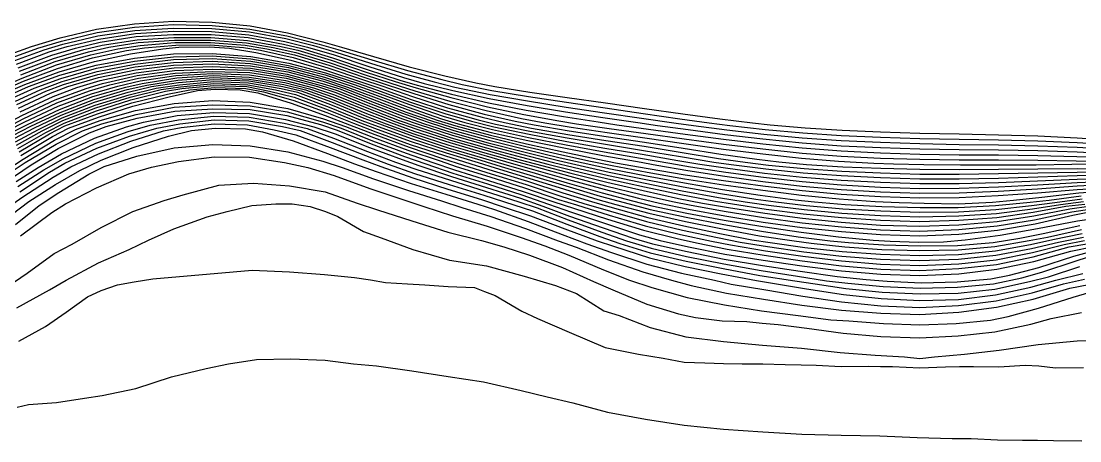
# Model space of a CAD drawing. Header units: feet. Extents: x 333642 to 335017, y 470420 to 471851.
# Drawn here: x 334328.2 to 334462.9, y 471797.2 to 471850.6 of the extents above; entities that cross this region are included whole.
import ezdxf

# ---------------------------------------------------------------- set-up
doc = ezdxf.new("R2010")
doc.units = ezdxf.units.FT
doc.header["$MEASUREMENT"] = 0
doc.layers.add('Contour', color=7, linetype='CONTINUOUS', true_color=0xffffff)

msp = doc.modelspace()

# ---------------------------------------------------------------- linework, layer by layer
at = {"layer": 'Contour', "color": 18, "linetype": 'Continuous', "true_color": 0x000000}
for points, elevation in [([(334326.904634, 471846.479996), (334329.470545, 471847.384639), (334333.14614, 471848.516888), (334337.767794, 471849.58521), (334342.575808, 471850.272213), (334347.511956, 471850.620599), (334352.460635, 471850.506187), (334357.310543, 471850.012962), (334362.044143, 471849.140081), (334366.541665, 471847.977703), (334368.917274, 471847.328467), (334372.984836, 471846.128043), (334377.534074, 471844.8085), (334382.061358, 471843.673474), (334386.029202, 471842.793584), (334388.429781, 471842.324005), (334392.868613, 471841.600984), (334397.617507, 471840.904293), (334402.49776, 471840.211175), (334407.483066, 471839.520143), (334412.339504, 471838.842743), (334417.054087, 471838.192466), (334421.198052, 471837.694629), (334423.474226, 471837.439806), (334427.891122, 471837.032295), (334432.621489, 471836.737031), (334437.505763, 471836.539545), (334442.501769, 471836.374073), (334447.498876, 471836.266261), (334452.494797, 471836.175775), (334457.499123, 471836.018982), (334462.501088, 471835.7799), (334467.489903, 471835.446733)], -21.5), ([(334327.141954, 471846.043922), (334330.279414, 471847.181666), (334333.294836, 471848.096889), (334337.833241, 471849.162034), (334342.608448, 471849.8587), (334347.513568, 471850.184823), (334352.448308, 471850.09058), (334357.26299, 471849.622836), (334361.947591, 471848.75652), (334366.063829, 471847.692376), (334368.436491, 471847.033825), (334372.784712, 471845.689639), (334377.329316, 471844.323553), (334381.689566, 471843.184503), (334384.267701, 471842.575157), (334388.041807, 471841.817608), (334392.695694, 471841.033813), (334397.537396, 471840.301206), (334402.47205, 471839.574387), (334407.296352, 471838.871459), (334411.948344, 471838.207843), (334415.683297, 471837.681704), (334418.342242, 471837.35761), (334422.829623, 471836.85678), (334427.598885, 471836.411189), (334432.503117, 471836.092371), (334437.504896, 471835.873615), (334442.5019, 471835.708806), (334447.499452, 471835.60792), (334452.496754, 471835.531912), (334457.499247, 471835.398863), (334462.499577, 471835.183141), (334467.486914, 471834.869904)], -21), ([(334327.352735, 471845.599262), (334331.098264, 471846.983532), (334333.482525, 471847.692414), (334337.914884, 471848.745759), (334342.64839, 471849.449235), (334347.515258, 471849.749067), (334352.424191, 471849.696428), (334357.210609, 471849.250531), (334361.835986, 471848.398687), (334365.343496, 471847.507333), (334368.204977, 471846.681651), (334372.595333, 471845.275951), (334377.088279, 471843.874934), (334380.727237, 471842.885069), (334383.360339, 471842.23147), (334387.835501, 471841.296563), (334392.603037, 471840.465711), (334397.516366, 471839.685727), (334402.378138, 471838.961864), (334407.094821, 471838.276428), (334411.498118, 471837.651995), (334413.711139, 471837.355938), (334417.960442, 471836.798332), (334422.659358, 471836.257167), (334427.52003, 471835.793508), (334432.503688, 471835.433565), (334437.504009, 471835.207687), (334442.502001, 471835.043533), (334447.499955, 471834.949574), (334452.498282, 471834.888062), (334457.499379, 471834.778716), (334462.498303, 471834.58634), (334467.484216, 471834.293028)], -20.5), ([(334327.561085, 471845.149057), (334331.742664, 471846.71081), (334334.014607, 471847.376882), (334338.033018, 471848.34046), (334342.704765, 471849.045991), (334347.52919, 471849.327721), (334352.39501, 471849.305986), (334357.14696, 471848.883308), (334361.697286, 471848.050582), (334364.617935, 471847.321479), (334367.972343, 471846.32041), (334372.398555, 471844.869077), (334376.791807, 471843.450401), (334379.446076, 471842.708588), (334383.082079, 471841.781257), (334387.711877, 471840.769522), (334392.548142, 471839.897978), (334397.41945, 471839.08152), (334402.162196, 471838.362813), (334406.618676, 471837.718574), (334409.124829, 471837.361252), (334413.006459, 471836.823691), (334417.69215, 471836.204718), (334422.535674, 471835.639475), (334427.51747, 471835.142456), (334432.50426, 471834.77476), (334437.503103, 471834.541759), (334442.50207, 471834.378254), (334447.500385, 471834.291224), (334452.499378, 471834.244221), (334457.499518, 471834.158547), (334462.497268, 471833.989501), (334467.406682, 471833.750915)], -20), ([(334327.774856, 471844.697143), (334332.051588, 471846.305206), (334335.068268, 471847.189406), (334338.21978, 471847.951649), (334342.79148, 471848.651463), (334347.569995, 471848.933352), (334352.359628, 471848.919874), (334357.069392, 471848.522241), (334361.524457, 471847.714652), (334363.895263, 471847.138494), (334367.768272, 471845.963403), (334372.204002, 471844.4818), (334376.333545, 471843.114731), (334378.563241, 471842.475733), (334382.919762, 471841.325307), (334387.640551, 471840.245339), (334392.40861, 471839.317943), (334397.155288, 471838.486747), (334401.583706, 471837.799092), (334403.958804, 471837.434023), (334407.972561, 471836.880041), (334412.656477, 471836.232718), (334417.525194, 471835.590592), (334422.518023, 471835.00409), (334427.520244, 471834.488897), (334432.504832, 471834.115955), (334437.502177, 471833.875833), (334442.502108, 471833.712971), (334447.500742, 471833.632869), (334452.50004, 471833.600384), (334457.499666, 471833.538362), (334462.470659, 471833.413868), (334467.295566, 471833.242046)], -19.5), ([(334327.952864, 471844.251759), (334332.285319, 471845.890876), (334336.131442, 471847.027856), (334338.472984, 471847.580927), (334342.906114, 471848.265688), (334347.611947, 471848.561319), (334352.314444, 471848.547416), (334356.968942, 471848.179925), (334361.053581, 471847.460107), (334363.369909, 471846.914672), (334367.612951, 471845.638051), (334372.068222, 471844.140971), (334375.752226, 471842.923281), (334378.403589, 471842.127843), (334382.852229, 471840.889285), (334387.490532, 471839.730883), (334392.133446, 471838.749728), (334396.553914, 471837.934962), (334398.824203, 471837.555409), (334402.959512, 471836.958112), (334407.639301, 471836.314892), (334412.496754, 471835.636557), (334417.509878, 471834.97023), (334422.520943, 471834.365489), (334427.523073, 471833.835326), (334432.505406, 471833.457151), (334437.501231, 471833.209908), (334442.502115, 471833.047684), (334447.501025, 471832.974511), (334452.500266, 471832.956549), (334457.499822, 471832.918168), (334462.397603, 471832.870631), (334467.144844, 471832.769841)], -19), ([(334325.348372, 471842.090442), (334328.308007, 471843.379225), (334332.648137, 471845.045178), (334337.029628, 471846.347199), (334340.482687, 471847.118985), (334343.304755, 471847.537784), (334347.72346, 471847.887775), (334352.258472, 471847.908301), (334356.664795, 471847.553783), (334359.412204, 471847.11738), (334362.924618, 471846.318365), (334367.331998, 471845.006072), (334371.76404, 471843.491362), (334374.603802, 471842.556614), (334378.130353, 471841.40029), (334382.569904, 471840.0198), (334387.086064, 471838.807544), (334391.035433, 471837.88543), (334393.439821, 471837.416411), (334397.869556, 471836.667956), (334402.611449, 471835.942823), (334407.483795, 471835.228683), (334412.407549, 471834.467836), (334417.200752, 471833.704675), (334421.741326, 471833.054478), (334424.553469, 471832.721505), (334428.096497, 471832.376488), (334432.711495, 471832.09149), (334437.535582, 471831.91242), (334442.501923, 471831.780761), (334447.500625, 471831.743497), (334452.499312, 471831.777452), (334457.499409, 471831.826005), (334462.499938, 471831.860784), (334467.495356, 471831.829511)], -18), ([(334325.945325, 471841.879159), (334328.48695, 471842.96659), (334332.80283, 471844.616937), (334337.258404, 471845.944681), (334341.583361, 471846.89353), (334343.874154, 471847.223264), (334347.842146, 471847.571137), (334352.243282, 471847.612615), (334356.458593, 471847.266875), (334358.603114, 471846.933037), (334362.753457, 471846.009328), (334367.201627, 471844.69086), (334371.589521, 471843.177895), (334374.035324, 471842.377861), (334377.961621, 471841.028636), (334382.408409, 471839.610699), (334386.803981, 471838.401442), (334389.645808, 471837.711753), (334393.111603, 471837.022902), (334397.722836, 471836.214847), (334402.547548, 471835.449514), (334407.440895, 471834.69691), (334412.260537, 471833.918083), (334416.883947, 471833.164035), (334420.289949, 471832.685294), (334423.251331, 471832.318763), (334427.796091, 471831.85979), (334432.572194, 471831.54184), (334437.500098, 471831.323129), (334442.502073, 471831.171785), (334447.499936, 471831.150654), (334452.49767, 471831.220519), (334457.497513, 471831.319885), (334462.501838, 471831.419065), (334467.497859, 471831.444378)], -17.5), ([(334326.536818, 471841.676504), (334328.640807, 471842.580148), (334332.993509, 471844.159994), (334337.516785, 471845.500215), (334342.091805, 471846.462456), (334346.198398, 471847.107082), (334348.210556, 471847.302763), (334352.124313, 471847.363005), (334354.691389, 471847.166151), (334358.039559, 471846.61794), (334362.492001, 471845.673806), (334367.013028, 471844.356961), (334371.379739, 471842.895703), (334373.547127, 471842.180645), (334377.799307, 471840.66064), (334382.219551, 471839.215907), (334386.307634, 471838.063758), (334388.531324, 471837.497479), (334392.903124, 471836.61578), (334397.62809, 471835.758398), (334402.508331, 471834.950985), (334407.340143, 471834.179525), (334412.046889, 471833.393926), (334416.298354, 471832.690016), (334418.512063, 471832.40039), (334422.920891, 471831.817237), (334427.645734, 471831.325243), (334432.5056, 471830.981021), (334437.500268, 471830.719164), (334442.502226, 471830.562809), (334447.498919, 471830.557791), (334452.49523, 471830.663514), (334457.494432, 471830.813635), (334462.504666, 471830.977438), (334467.501302, 471831.059317)], -17), ([(334328.129346, 471843.811368), (334332.48189, 471845.469254), (334336.750886, 471846.733359), (334339.308824, 471847.317929), (334343.070376, 471847.892893), (334347.656709, 471848.218868), (334352.280945, 471848.216046), (334356.834958, 471847.860978), (334360.235427, 471847.291595), (334363.127062, 471846.620928), (334367.467178, 471845.32231), (334371.92219, 471843.812817), (334375.178336, 471842.737557), (334378.266685, 471841.767872), (334382.722042, 471840.451771), (334387.317522, 471839.257238), (334391.805977, 471838.255934), (334394.80384, 471837.690891), (334398.140093, 471837.13185), (334402.732424, 471836.45126), (334407.530594, 471835.774306), (334412.487213, 471835.046026), (334417.508866, 471834.34984), (334422.523996, 471833.726861), (334427.425998, 471833.186134), (334432.16402, 471832.80509), (334436.630417, 471832.55617), (334439.159936, 471832.462837), (334443.018239, 471832.383622), (334447.68136, 471832.322623), (334452.487199, 471832.323781), (334457.292918, 471832.360724), (334461.824291, 471832.417122), (334465.199544, 471832.447904)], -18.5), ([(334326.958133, 471841.352291), (334329.096598, 471842.290397), (334333.094615, 471843.740671), (334337.716719, 471845.034187), (334342.576823, 471845.91718), (334347.532676, 471846.454106), (334352.483483, 471846.526299), (334357.405632, 471846.114178), (334362.226491, 471845.283292), (334366.904308, 471844.057082), (334370.967217, 471842.722489), (334373.393613, 471841.890352), (334377.683368, 471840.331135), (334382.06572, 471838.874269), (334385.460123, 471837.903895), (334388.297367, 471837.171682), (334392.796882, 471836.22968), (334397.581652, 471835.323594), (334402.440649, 471834.46612), (334407.188548, 471833.678881), (334411.713323, 471832.903103), (334414.506695, 471832.442028), (334418.088098, 471831.92406), (334422.731778, 471831.296689), (334427.557386, 471830.782447), (334432.505944, 471830.388722), (334437.50046, 471830.115197), (334442.502382, 471829.953832), (334447.497575, 471829.964897), (334452.491997, 471830.106409), (334457.490182, 471830.307201), (334462.508411, 471830.535951), (334467.505675, 471830.674363)], -16.5), ([(334327.208466, 471840.908729), (334329.823001, 471842.089884), (334333.219484, 471843.327467), (334337.766834, 471844.62841), (334342.598015, 471845.543067), (334347.537227, 471846.090662), (334352.485988, 471846.190238), (334357.392595, 471845.818521), (334362.194954, 471845.000523), (334366.837634, 471843.777313), (334370.549706, 471842.554729), (334373.245773, 471841.593021), (334377.556585, 471839.999645), (334381.872971, 471838.538682), (334384.602177, 471837.743148), (334388.112008, 471836.830063), (334392.710629, 471835.835084), (334397.51723, 471834.892077), (334402.336351, 471833.98993), (334406.95443, 471833.197775), (334410.695659, 471832.538328), (334413.330156, 471832.094029), (334417.837189, 471831.419264), (334422.616432, 471830.763066), (334427.523614, 471830.219527), (334432.506303, 471829.79642), (334437.500676, 471829.51123), (334442.502542, 471829.344856), (334447.495906, 471829.371964), (334452.48798, 471829.549174), (334457.48478, 471829.80053), (334462.513058, 471830.094651), (334467.510966, 471830.289552)], -16), ([(334327.433565, 471840.457042), (334330.565973, 471841.903453), (334333.370777, 471842.926436), (334337.828154, 471844.227458), (334342.623695, 471845.170904), (334347.542014, 471845.727298), (334352.488828, 471845.85421), (334357.378194, 471845.524422), (334362.159924, 471844.719972), (334366.762643, 471843.501821), (334370.129847, 471842.391289), (334373.100589, 471841.289255), (334377.412961, 471839.66758), (334381.629156, 471838.212267), (334383.755167, 471837.575762), (334387.963977, 471836.47602), (334392.639834, 471835.433639), (334397.407309, 471834.468191), (334402.178056, 471833.526847), (334406.595131, 471832.746447), (334409.030696, 471832.294939), (334412.99309, 471831.607993), (334417.684248, 471830.900729), (334422.544462, 471830.223345), (334427.523875, 471829.64226), (334432.506677, 471829.204115), (334437.500914, 471828.90726), (334442.502704, 471828.73588), (334447.493916, 471828.778981), (334452.483189, 471828.991783), (334457.47825, 471829.293571), (334462.518589, 471829.653583), (334467.51716, 471829.90492)], -15.5), ([(334325.512667, 471837.120946), (334328.260704, 471838.63215), (334332.512597, 471840.625327), (334336.422782, 471842.058873), (334338.536849, 471842.700549), (334342.929553, 471843.698624), (334347.688055, 471844.338257), (334352.503478, 471844.510563), (334357.302686, 471844.366652), (334361.975127, 471843.625261), (334366.354603, 471842.454935), (334368.388881, 471841.81915), (334372.635838, 471840.119689), (334376.864308, 471838.47868), (334379.360126, 471837.615622), (334383.095986, 471836.405726), (334387.575733, 471835.160538), (334392.110803, 471833.978951), (334396.514997, 471832.876809), (334398.752683, 471832.376585), (334402.990615, 471831.427209), (334407.65323, 471830.466157), (334412.408343, 471829.553771), (334417.158625, 471828.683493), (334421.647612, 471827.960797), (334424.176632, 471827.61411), (334428.029993, 471827.162577), (334432.684335, 471826.761656), (334437.524924, 471826.490402), (334442.503924, 471826.323692), (334447.420395, 471826.374702), (334452.181337, 471826.661815), (334456.685839, 471827.167243), (334459.659898, 471827.564077), (334463.161375, 471828.023545)], -13.5), ([(334327.63289, 471840.00227), (334331.307812, 471841.726982), (334333.551577, 471842.552009), (334337.903353, 471843.83244), (334342.654991, 471844.801147), (334347.547033, 471845.364021), (334352.492001, 471845.518222), (334357.362235, 471845.232022), (334362.120961, 471844.44188), (334366.678218, 471843.231161), (334369.700896, 471842.241437), (334372.978029, 471840.998395), (334377.290437, 471839.361629), (334381.101213, 471838.040715), (334383.472363, 471837.311159), (334387.876711, 471836.13481), (334392.463192, 471835.014197), (334397.102683, 471833.995301), (334401.54489, 471833.043096), (334403.775042, 471832.609681), (334407.938909, 471831.871239), (334412.641788, 471831.062904), (334417.514613, 471830.339932), (334422.528038, 471829.663844), (334427.524108, 471829.064995), (334432.507065, 471828.611808), (334437.501175, 471828.303289), (334442.50287, 471828.126904), (334447.491607, 471828.185939), (334452.477636, 471828.434208), (334457.470619, 471828.786275), (334462.524983, 471829.212791), (334467.524241, 471829.5205)], -15), ([(334327.837727, 471839.540054), (334331.911902, 471841.463269), (334334.113601, 471842.288376), (334338.024173, 471843.443022), (334342.706855, 471844.431813), (334347.567189, 471845.010126), (334352.495503, 471845.18228), (334357.344501, 471844.941476), (334362.077567, 471844.16652), (334366.583078, 471842.965964), (334369.265351, 471842.097841), (334372.863422, 471840.707773), (334377.164407, 471839.063223), (334380.517272, 471837.900911), (334383.326588, 471837.017966), (334387.776206, 471835.812437), (334392.356098, 471834.663775), (334396.939796, 471833.6066), (334400.612414, 471832.801107), (334403.341235, 471832.246831), (334407.804469, 471831.411057), (334412.580023, 471830.563493), (334417.508035, 471829.791974), (334422.528224, 471829.097953), (334427.4606, 471828.488561), (334432.24028, 471828.024332), (334436.796815, 471827.684069), (334439.854358, 471827.538598), (334443.054565, 471827.445031), (334447.430217, 471827.39768), (334451.739681, 471827.602602), (334454.413462, 471827.836934), (334458.036535, 471828.210628), (334462.742783, 471828.770874), (334467.566295, 471829.138212)], -14.5), ([(334328.059245, 471839.074345), (334332.24992, 471841.048606), (334335.263347, 471842.171303), (334338.238871, 471843.062787), (334342.800761, 471844.062392), (334347.619528, 471844.672577), (334352.49933, 471844.846392), (334357.324744, 471844.652956), (334362.029172, 471843.894198), (334366.475764, 471842.706948), (334368.827033, 471841.957481), (334372.750192, 471840.414553), (334377.023612, 471838.768442), (334379.934839, 471837.759963), (334383.2023, 471836.715687), (334387.67676, 471835.487668), (334392.244425, 471834.319777), (334396.75577, 471833.234427), (334399.677185, 471832.58556), (334403.143395, 471831.844944), (334407.718884, 471830.942987), (334412.540495, 471830.061352), (334417.400137, 471829.219547), (334422.169903, 471828.48636), (334426.627854, 471827.892159), (334429.097014, 471827.614713), (334433.005001, 471827.298373), (334437.675297, 471827.053652), (334442.522514, 471826.923138), (334447.38691, 471826.909665), (334452.111938, 471827.150954), (334456.52348, 471827.577757), (334458.945331, 471827.834972), (334463.036437, 471828.375907)], -14), ([(334326.048127, 471836.931997), (334328.443171, 471838.212018), (334332.710185, 471840.213922), (334336.845831, 471841.74113), (334339.462666, 471842.517645), (334343.084039, 471843.355322), (334347.766504, 471844.017349), (334352.523773, 471844.232198), (334357.26941, 471844.073975), (334361.898108, 471843.348736), (334365.863542, 471842.293913), (334368.21125, 471841.536702), (334372.50338, 471839.811558), (334376.674709, 471838.187044), (334378.796115, 471837.454923), (334382.983915, 471836.101266), (334387.481575, 471834.837241), (334391.975369, 471833.64761), (334395.885277, 471832.638507), (334398.402039, 471832.049353), (334402.891696, 471831.001391), (334407.567113, 471829.996557), (334412.27312, 471829.047198), (334416.879251, 471828.18518), (334420.266112, 471827.634335), (334423.247755, 471827.201749), (334427.793097, 471826.641874), (334432.5757, 471826.208186), (334437.505002, 471825.892386), (334442.504071, 471825.722163), (334447.447131, 471825.832813), (334452.235572, 471826.162373), (334456.814887, 471826.73999), (334460.380845, 471827.31085), (334463.313701, 471827.682596)], -13), ([(334326.576273, 471836.750169), (334328.628887, 471837.806486), (334332.880918, 471839.804909), (334337.097784, 471841.381825), (334340.484394, 471842.366859), (334343.288353, 471843.02425), (334347.866101, 471843.702729), (334352.555783, 471843.962052), (334357.231441, 471843.784553), (334361.809969, 471843.077435), (334365.359291, 471842.144904), (334368.052997, 471841.246343), (334372.371704, 471839.503176), (334376.23993, 471837.997494), (334378.512694, 471837.204527), (334382.88018, 471835.794233), (334387.387112, 471834.515096), (334391.835913, 471833.314629), (334395.152612, 471832.440072), (334398.232665, 471831.677274), (334402.815538, 471830.568242), (334407.453266, 471829.52831), (334412.09636, 471828.552908), (334416.483562, 471827.71936), (334418.654886, 471827.369548), (334422.961278, 471826.70264), (334427.661392, 471826.101142), (334432.514734, 471825.644347), (334437.506093, 471825.285544), (334442.504122, 471825.120636), (334447.46851, 471825.284963), (334452.277949, 471825.654325), (334456.917723, 471826.299322), (334461.093694, 471827.070909), (334463.499798, 471827.355559)], -12.5), ([(334326.947838, 471836.475026), (334328.957029, 471837.48531), (334333.031887, 471839.401103), (334337.292809, 471841.015887), (334341.471624, 471842.222603), (334343.5712, 471842.709997), (334347.994165, 471843.394669), (334352.597595, 471843.696483), (334357.188532, 471843.499736), (334361.709024, 471842.812174), (334364.843697, 471842.005621), (334367.909081, 471840.950327), (334372.23663, 471839.196328), (334375.692351, 471837.855326), (334378.378843, 471836.904726), (334382.783705, 471835.483373), (334387.284401, 471834.194361), (334391.6732, 471832.986984), (334394.418818, 471832.250742), (334398.095726, 471831.292754), (334402.685137, 471830.131954), (334407.290576, 471829.054853), (334411.798362, 471828.070549), (334414.84398, 471827.475825), (334418.147599, 471826.903737), (334422.766269, 471826.172318), (334427.568257, 471825.541353), (334432.512313, 471825.046936), (334437.507196, 471824.678702), (334442.504077, 471824.519109), (334447.478432, 471824.716115), (334452.318364, 471825.129807), (334457.014196, 471825.836007), (334461.600787, 471826.763552), (334464.015762, 471827.070042)], -12), ([(334327.124075, 471836.077602), (334329.416952, 471837.264406), (334333.140939, 471839.019906), (334337.396487, 471840.660747), (334341.643786, 471841.911885), (334344.162089, 471842.49835), (334348.084439, 471843.096993), (334352.617643, 471843.437574), (334357.158755, 471843.25536), (334361.593216, 471842.553844), (334364.32186, 471841.872797), (334367.77521, 471840.650127), (334372.092954, 471838.892664), (334375.146098, 471837.712352), (334378.264421, 471836.596494), (334382.68958, 471835.170302), (334387.16862, 471833.876617), (334391.473707, 471832.671703), (334393.697159, 471832.066371), (334397.967935, 471830.898675), (334402.529547, 471829.689467), (334407.050404, 471828.585935), (334411.049997, 471827.67313), (334413.428565, 471827.194685), (334417.875816, 471826.390939), (334422.641599, 471825.624196), (334427.518664, 471824.966246), (334432.513046, 471824.447578), (334437.50831, 471824.071856), (334442.503937, 471823.91758), (334447.478204, 471824.125707), (334452.357984, 471824.586665), (334457.105644, 471825.347634), (334461.817681, 471826.347376), (334464.925424, 471826.840013)], -11.5), ([(334327.289484, 471835.67144), (334329.885927, 471837.054299), (334333.253389, 471838.650735), (334337.491882, 471840.303284), (334341.789538, 471841.59216), (334344.762344, 471842.29718), (334348.190782, 471842.806307), (334352.641289, 471843.18407), (334357.125057, 471843.016387), (334361.460136, 471842.303476), (334363.798297, 471841.744888), (334367.648075, 471840.347032), (334371.93738, 471838.593508), (334374.606305, 471837.566461), (334378.142143, 471836.285249), (334382.58906, 471834.848277), (334387.02443, 471833.553423), (334390.823241, 471832.46009), (334393.349169, 471831.754344), (334397.786523, 471830.485313), (334402.323452, 471829.235047), (334406.705487, 471828.117654), (334409.361152, 471827.472024), (334413.054895, 471826.711545), (334417.706038, 471825.853219), (334422.560946, 471825.062126), (334427.516452, 471824.371834), (334432.513789, 471823.84822), (334437.509434, 471823.465008), (334442.503701, 471823.316047), (334447.478096, 471823.535325), (334452.388728, 471824.037775), (334457.176807, 471824.851029), (334461.982814, 471825.916526), (334465.791677, 471826.696039)], -11), ([(334327.440645, 471835.256203), (334330.35772, 471836.852077), (334333.368787, 471838.302808), (334337.581723, 471839.944817), (334341.913412, 471841.265274), (334345.364105, 471842.104006), (334348.313117, 471842.526684), (334352.667147, 471842.934553), (334357.082093, 471842.780374), (334361.242844, 471842.067551), (334363.307361, 471841.598066), (334367.519444, 471840.038101), (334371.763795, 471838.297416), (334374.077424, 471837.414417), (334378.021914, 471835.969712), (334382.480268, 471834.52367), (334386.848903, 471833.233817), (334390.019867, 471832.290376), (334393.14024, 471831.39523), (334397.614212, 471830.065201), (334402.090149, 471828.78718), (334405.931622, 471827.767205), (334408.410882, 471827.141968), (334412.861349, 471826.20233), (334417.615184, 471825.305105), (334422.531921, 471824.481299), (334427.399196, 471823.7723), (334432.137096, 471823.170016), (334436.551521, 471822.757393), (334438.722713, 471822.638772), (334442.379778, 471822.498705), (334445.507837, 471822.552583), (334448.248419, 471822.81013), (334452.712471, 471823.385297), (334457.471569, 471824.258758), (334462.552681, 471825.210424), (334467.616628, 471825.930444)], -10.5), ([(334327.5886, 471834.840185), (334330.831341, 471836.658741), (334333.490534, 471837.961071), (334337.668482, 471839.586554), (334342.019511, 471840.932908), (334345.959655, 471841.916288), (334348.43185, 471842.280037), (334352.678273, 471842.676143), (334356.990168, 471842.528023), (334360.504865, 471841.886433), (334363.074101, 471841.273364), (334367.359087, 471839.694877), (334371.527995, 471837.996904), (334373.5893, 471837.232903), (334377.908092, 471835.648263), (334382.360102, 471834.199539), (334386.638886, 471832.921907), (334389.217136, 471832.128442), (334392.943222, 471831.03207), (334397.454607, 471829.6484), (334401.845954, 471828.354579), (334404.86598, 471827.52774), (334408.17875, 471826.667731), (334412.756307, 471825.678709), (334417.551361, 471824.751888), (334422.3648, 471823.883845), (334427.029357, 471823.194494), (334431.082679, 471822.658111), (334433.441946, 471822.447834), (334437.879629, 471822.154854), (334442.572358, 471822.01478), (334447.274863, 471822.09802), (334451.833661, 471822.460642), (334455.229759, 471823.017112), (334458.169833, 471823.593472), (334462.873846, 471824.604306)], -10), ([(334327.736212, 471834.425506), (334331.30289, 471836.471733), (334333.620073, 471837.626142), (334337.75651, 471839.227599), (334342.115629, 471840.594206), (334346.527835, 471841.721625), (334348.622126, 471842.050643), (334352.693102, 471842.428526), (334356.875231, 471842.288271), (334359.750107, 471841.731929), (334362.880786, 471840.93117), (334367.207126, 471839.339315), (334370.99323, 471837.80993), (334373.453045, 471836.893417), (334377.796226, 471835.305703), (334382.220126, 471833.865123), (334386.327864, 471832.620223), (334388.482873, 471831.947398), (334392.763142, 471830.657098), (334397.274701, 471829.231444), (334401.538734, 471827.937311), (334403.808069, 471827.303742), (334408.01075, 471826.173042), (334412.678216, 471825.144871), (334417.395999, 471824.200359), (334422.12203, 471823.32047), (334426.496878, 471822.672432), (334428.684391, 471822.370122), (334432.952982, 471821.917113), (334437.658693, 471821.583741), (334442.508061, 471821.456957), (334447.374278, 471821.52546), (334452.047709, 471821.935424), (334456.420137, 471822.696414), (334458.744567, 471823.142312), (334463.056109, 471824.097649)], -9.5), ([(334327.916955, 471834.001202), (334331.768237, 471836.288323), (334333.742264, 471837.286856), (334337.876298, 471838.836701), (334342.258226, 471840.211402), (334346.800091, 471841.347851), (334349.639839, 471841.893077), (334352.790918, 471842.176847), (334356.763169, 471842.054844), (334359.010681, 471841.643714), (334362.718246, 471840.583102), (334367.057072, 471838.987319), (334370.461215, 471837.622131), (334373.297649, 471836.541456), (334377.666675, 471834.940502), (334382.027132, 471833.509575), (334385.385905, 471832.447733), (334388.203214, 471831.577188), (334392.578418, 471830.242315), (334397.062535, 471828.790795), (334400.73358, 471827.659729), (334403.362612, 471826.906239), (334407.883484, 471825.654127), (334412.455219, 471824.564705), (334417.035786, 471823.608519), (334421.13694, 471822.810654), (334423.468536, 471822.448532), (334427.87612, 471821.842215), (334432.629959, 471821.326596), (334437.513927, 471820.965876), (334442.503995, 471820.816301), (334447.406768, 471820.941168), (334452.116517, 471821.386603), (334456.587414, 471822.209993), (334459.440809, 471822.821403), (334463.167378, 471823.615942)], -9), ([(334328.145235, 471833.549823), (334332.149171, 471835.962788), (334334.211521, 471837.013032), (334338.028111, 471838.423638), (334342.391463, 471839.804822), (334346.987796, 471840.994174), (334350.617957, 471841.783179), (334352.856788, 471841.959814), (334356.020046, 471841.876396), (334358.265787, 471841.505173), (334362.507172, 471840.199219), (334366.865883, 471838.615964), (334369.939451, 471837.428667), (334373.150964, 471836.180723), (334377.523727, 471834.574403), (334381.787181, 471833.16356), (334384.432527, 471832.286817), (334387.969307, 471831.194572), (334392.40231, 471829.823405), (334396.81691, 471828.358321), (334399.769638, 471827.440755), (334403.155206, 471826.434705), (334407.735735, 471825.129876), (334412.286007, 471824.030141), (334416.756957, 471823.084393), (334419.650741, 471822.511035), (334423.12489, 471821.948585), (334427.72167, 471821.289301), (334432.561163, 471820.740991), (334437.514859, 471820.328338), (334442.504317, 471820.173191), (334447.432091, 471820.349639), (334452.171093, 471820.826405), (334456.721511, 471821.702901), (334460.14815, 471822.513414), (334463.302636, 471823.147509)], -8.5), ([(334326.484361, 471831.798921), (334328.413246, 471833.074396), (334332.398701, 471835.47124), (334335.073645, 471836.821112), (334338.230118, 471837.988713), (334342.693841, 471839.240014), (334347.614544, 471840.142829), (334352.532676, 471840.507052), (334357.320561, 471840.324056), (334362.080661, 471839.516043), (334366.625883, 471838.19209), (334369.429724, 471837.222931), (334373.008329, 471835.811312), (334377.359263, 471834.20781), (334381.457723, 471832.837227), (334383.528064, 471832.117565), (334387.773555, 471830.799855), (334392.219901, 471829.405054), (334396.521848, 471827.941259), (334398.815545, 471827.231866), (334402.97836, 471825.945535), (334407.575552, 471824.594364), (334412.043525, 471823.497821), (334415.99088, 471822.647312), (334418.407827, 471822.154957), (334422.883443, 471821.41019), (334427.609973, 471820.714189), (334432.524782, 471820.135642), (334437.515827, 471819.69079), (334442.50465, 471819.530078), (334447.451753, 471819.751883), (334452.214466, 471820.256782), (334456.829409, 471821.179246), (334460.852679, 471822.212798), (334463.467551, 471822.695327)], -8), ([(334327.036745, 471831.535025), (334328.673005, 471832.61854), (334332.603415, 471834.979239), (334335.951924, 471836.650192), (334338.444703, 471837.562712), (334342.791442, 471838.762484), (334347.650392, 471839.662238), (334352.530524, 471839.988394), (334357.306809, 471839.845368), (334362.02819, 471839.069675), (334366.489017, 471837.812641), (334368.888916, 471837.011279), (334372.864549, 471835.414814), (334377.168785, 471833.812539), (334380.553829, 471832.647681), (334383.277786, 471831.710868), (334387.61693, 471830.359048), (334392.048773, 471828.95826), (334395.939859, 471827.618091), (334398.421889, 471826.838904), (334402.784685, 471825.428136), (334407.352233, 471824.032841), (334411.630492, 471822.951701), (334414.093339, 471822.395883), (334418.008304, 471821.60292), (334422.697507, 471820.82909), (334427.520622, 471820.110134), (334432.525917, 471819.497757), (334437.516828, 471819.053233), (334442.504994, 471818.886961), (334447.465832, 471819.144362), (334452.250775, 471819.67703), (334456.919871, 471820.639316), (334461.504474, 471821.894588), (334463.727104, 471822.271779)], -7.5), ([(334327.310324, 471830.888794), (334329.451056, 471832.353793), (334332.875351, 471834.417338), (334336.87696, 471836.408715), (334338.973105, 471837.208508), (334342.947853, 471838.286845), (334347.713521, 471839.179172), (334352.536449, 471839.475588), (334357.284247, 471839.363627), (334361.958586, 471838.620784), (334366.237769, 471837.458636), (334368.381923, 471836.762611), (334372.704393, 471835.005632), (334376.933188, 471833.41948), (334379.648546, 471832.463907), (334383.074948, 471831.292577), (334387.480376, 471829.913418), (334391.874729, 471828.515004), (334395.240094, 471827.343561), (334398.164257, 471826.333832), (334402.490235, 471824.85603), (334406.853905, 471823.435418), (334409.475522, 471822.714323), (334413.078525, 471821.912749), (334417.708035, 471820.983748), (334422.547915, 471820.203396), (334427.498314, 471819.477271), (334432.527125, 471818.859841), (334437.517863, 471818.415665), (334442.505349, 471818.24384), (334447.466835, 471818.489065), (334452.296346, 471819.06612), (334457.02244, 471820.056952), (334461.728152, 471821.360294), (334464.615797, 471821.961589)], -7), ([(334327.538028, 471830.236871), (334330.330249, 471831.984507), (334333.296058, 471833.722611), (334337.518685, 471835.732125), (334341.556698, 471837.161658), (334343.752437, 471837.768806), (334348.02385, 471838.621891), (334352.660733, 471838.998801), (334357.22889, 471838.856597), (334361.814937, 471838.128945), (334365.408654, 471837.195939), (334368.132163, 471836.276577), (334372.485291, 471834.540005), (334376.620056, 471833.002124), (334378.75231, 471832.251047), (334382.912373, 471830.863722), (334387.350653, 471829.468394), (334391.681481, 471828.082229), (334394.526089, 471827.091545), (334397.941435, 471825.829139), (334402.228853, 471824.303994), (334406.015886, 471823.014694), (334408.481205, 471822.297479), (334412.880815, 471821.308554), (334417.614609, 471820.352854), (334422.478752, 471819.543214), (334427.291457, 471818.819124), (334431.967965, 471818.117521), (334435.655303, 471817.743222), (334438.330958, 471817.542411), (334442.710784, 471817.327186), (334447.232142, 471817.444314), (334451.517365, 471817.848442), (334453.890601, 471818.286251), (334457.636928, 471819.292899), (334462.108385, 471820.716294), (334465.52474, 471821.672361)], -6.5), ([(334327.749713, 471829.579569), (334331.058685, 471831.698764), (334333.494553, 471833.118548), (334337.668738, 471835.092995), (334341.774194, 471836.586033), (334344.593257, 471837.375532), (334348.169413, 471838.077704), (334352.688806, 471838.517229), (334357.182447, 471838.389312), (334361.634857, 471837.655459), (334364.544513, 471836.94347), (334367.91654, 471835.742357), (334372.248565, 471834.027513), (334375.795662, 471832.700307), (334378.389588, 471831.785893), (334382.769127, 471830.376991), (334387.213167, 471828.991435), (334391.483649, 471827.639169), (334393.801278, 471826.855183), (334397.774855, 471825.33333), (334402.028025, 471823.78069), (334405.178821, 471822.68784), (334408.316058, 471821.721876), (334412.811992, 471820.692188), (334417.553474, 471819.738451), (334422.302088, 471818.880108), (334426.925573, 471818.170896), (334430.645957, 471817.585779), (334433.351778, 471817.280963), (334437.840375, 471816.861381), (334442.560907, 471816.66291), (334447.292408, 471816.762664), (334451.856816, 471817.220446), (334455.486767, 471817.968406), (334458.036625, 471818.673276), (334462.388519, 471820.132796), (334466.471054, 471821.43465)], -6), ([(334327.983412, 471828.913121), (334331.783462, 471831.416296), (334333.71575, 471832.536821), (334337.810147, 471834.452222), (334341.947178, 471835.990299), (334345.441931, 471837.006428), (334348.351934, 471837.555018), (334352.722823, 471838.051144), (334357.123893, 471837.937843), (334361.408009, 471837.205178), (334363.664755, 471836.703824), (334367.723023, 471835.18971), (334371.98291, 471833.512893), (334374.850372, 471832.43335), (334378.194185, 471831.235195), (334382.621711, 471829.840293), (334387.024872, 471828.470184), (334390.839341, 471827.254016), (334393.234481, 471826.469439), (334397.572543, 471824.792829), (334401.773189, 471823.242001), (334404.350713, 471822.350246), (334408.190781, 471821.12355), (334412.760587, 471820.064314), (334417.46357, 471819.135544), (334422.155221, 471818.256128), (334426.606706, 471817.575638), (334429.187618, 471817.180145), (334433.081299, 471816.615646), (334437.718624, 471816.128691), (334442.530872, 471815.923665), (334447.371773, 471816.007943), (334452.034867, 471816.526771), (334456.441322, 471817.481243), (334458.874354, 471818.101998), (334462.875652, 471819.412907)], -5.5), ([(334326.518744, 471826.941376), (334328.264269, 471828.198979), (334332.238839, 471830.787165), (334334.4754, 471832.082086), (334338.005009, 471833.755777), (334342.116077, 471835.335677), (334346.295815, 471836.669447), (334348.542146, 471837.091008), (334352.724325, 471837.557828), (334356.964086, 471837.437918), (334360.358722, 471836.806514), (334363.095881, 471836.165587), (334367.468314, 471834.551193), (334371.63652, 471832.958859), (334373.920187, 471832.129525), (334378.01072, 471830.666937), (334382.440132, 471829.262204), (334386.728862, 471827.913896), (334389.620322, 471826.957232), (334392.952033, 471825.862499), (334397.337055, 471824.198031), (334401.452693, 471822.686856), (334403.539846, 471821.985263), (334408.094907, 471820.507073), (334412.639784, 471819.412627), (334417.237794, 471818.477782), (334421.708719, 471817.606191), (334424.533579, 471817.15504), (334428.071326, 471816.569362), (334432.779875, 471815.841572), (334437.57497, 471815.317802), (334442.508722, 471815.077586), (334447.409375, 471815.222052), (334452.123379, 471815.785334), (334456.638714, 471816.780622), (334459.81689, 471817.645665), (334463.241541, 471818.499915)], -5), ([(334327.005977, 471826.070545), (334329.137562, 471827.659915), (334332.550728, 471829.852562), (334335.618214, 471831.62248), (334338.342897, 471832.955855), (334342.407613, 471834.529027), (334346.902075, 471835.999871), (334349.8263, 471836.697039), (334352.829195, 471837.002235), (334356.716798, 471836.904443), (334358.881282, 471836.545278), (334362.769948, 471835.376001), (334367.126997, 471833.77689), (334370.561403, 471832.473027), (334373.332919, 471831.486401), (334377.779892, 471829.984154), (334382.186436, 471828.613784), (334386.282102, 471827.352718), (334388.388594, 471826.664246), (334392.677914, 471825.141753), (334396.988519, 471823.481591), (334400.122567, 471822.288607), (334403.264965, 471821.174704), (334407.778931, 471819.699065), (334412.194781, 471818.573366), (334416.386689, 471817.656624), (334418.512415, 471817.170759), (334422.902286, 471816.417982), (334427.633512, 471815.621664), (334432.551325, 471814.904598), (334437.528497, 471814.39672), (334442.505193, 471814.185801), (334447.436449, 471814.424544), (334452.19058, 471815.026322), (334456.784505, 471816.046306), (334460.759565, 471817.197456), (334463.456869, 471817.789335)], -4.5), ([(334327.44556, 471824.764755), (334330.479736, 471827.182668), (334332.962824, 471828.839868), (334336.7906, 471831.155303), (334338.745937, 471832.14818), (334342.889835, 471833.45435), (334347.655352, 471834.51792), (334352.547863, 471834.919838), (334357.318868, 471834.774831), (334362.07609, 471833.991786), (334366.53433, 471832.800635), (334369.010797, 471832.00128), (334373.010784, 471830.565749), (334377.435516, 471829.094846), (334381.657692, 471827.777867), (334384.22581, 471826.932953), (334387.911875, 471825.778256), (334392.315674, 471824.244981), (334396.497392, 471822.682047), (334398.784437, 471821.850829), (334402.900876, 471820.254824), (334407.265067, 471818.727425), (334410.914962, 471817.674483), (334413.393547, 471817.004976), (334417.891261, 471816.030642), (334422.606994, 471815.243615), (334427.504721, 471814.476085), (334432.530528, 471813.838689), (334437.519448, 471813.455767), (334442.5023, 471813.293868), (334447.455973, 471813.590278), (334452.258193, 471814.226179), (334456.92137, 471815.252176), (334461.574551, 471816.631489), (334463.988702, 471817.125654)], -4), ([(334328.100367, 471823.299749), (334332.060912, 471826.267404), (334333.805424, 471827.377554), (334337.761257, 471829.397592), (334341.855424, 471831.17547), (334344.739117, 471832.040729), (334348.190968, 471832.785662), (334352.710367, 471833.350648), (334357.222609, 471833.308968), (334361.672253, 471832.629177), (334364.657219, 471831.997806), (334367.997123, 471830.985173), (334372.537286, 471829.335127), (334376.744358, 471827.928391), (334379.381709, 471827.055056), (334383.038607, 471825.850448), (334387.471006, 471824.547756), (334391.782072, 471823.106169), (334394.771411, 471822.025694), (334397.840244, 471820.84898), (334402.247823, 471818.972333), (334405.555612, 471817.678411), (334408.39836, 471816.734568), (334412.891403, 471815.476658), (334417.638214, 471814.53091), (334422.338943, 471813.781626), (334427.026083, 471813.155855), (334431.175915, 471812.622423), (334433.480347, 471812.471511), (334437.891073, 471812.151087), (334442.501501, 471811.976234), (334447.114316, 471812.152806), (334451.493878, 471812.596059), (334453.747957, 471813.043781), (334457.612074, 471814.106869), (334462.025755, 471815.501761), (334465.600632, 471816.560191)], -3.5), ([(334326.519634, 471816.888535), (334328.951855, 471818.538314), (334332.359785, 471821.055973), (334334.650945, 471822.250588), (334338.331315, 471824.354065), (334342.370503, 471826.399473), (334346.354427, 471827.823131), (334348.776166, 471828.502962), (334353.335023, 471829.758159), (334357.729958, 471830.015688), (334362.289228, 471829.682672), (334366.837777, 471828.902883), (334370.916188, 471827.479352), (334373.514719, 471826.62579), (334377.886959, 471825.211291), (334382.435497, 471823.774921), (334386.729596, 471822.724331), (334389.5693, 471821.913187), (334392.857315, 471820.837287), (334397.028479, 471819.2811), (334401.00217, 471817.489171), (334403.432967, 471816.426791), (334407.768579, 471814.593991), (334411.805711, 471813.366882), (334413.976441, 471812.8958), (334417.371337, 471812.498839), (334420.505329, 471812.398549), (334422.441677, 471812.203026), (334424.4945, 471812.015773), (334428.108422, 471811.539844), (334432.761664, 471810.921618), (334437.532903, 471810.493647), (334442.494762, 471810.326172), (334447.392694, 471810.564061), (334452.045082, 471811.096397), (334456.603616, 471812.071502), (334459.196032, 471812.788326), (334463.058437, 471813.550179)], -3), ([(334327.627136, 471814.158316), (334331.763786, 471816.434298), (334333.909682, 471817.64768), (334338.00652, 471819.864726), (334341.897934, 471821.58556), (334344.356142, 471822.75044), (334347.593136, 471824.194256), (334351.845881, 471825.736046), (334354.390256, 471826.40429), (334357.528884, 471827.161152), (334360.581972, 471827.37472), (334362.628468, 471827.382028), (334364.95215, 471827.053845), (334366.875038, 471826.412931), (334368.468343, 471825.760926), (334371.73215, 471823.862948), (334373.966335, 471823.048406), (334377.977073, 471821.552398), (334382.66964, 471820.221422), (334387.367837, 471819.506031), (334392.171005, 471818.15844), (334396.140717, 471816.991378), (334398.827293, 471815.974128), (334402.302645, 471813.781269), (334404.258996, 471813.190975), (334408.185779, 471811.655053), (334412.746926, 471810.459525), (334417.501334, 471809.863197), (334422.502516, 471809.398029), (334427.440415, 471809.007594), (334432.357311, 471808.466383), (334436.795892, 471808.110644), (334440.557464, 471807.905366), (334442.478263, 471807.715548), (334444.376375, 471807.91231), (334448.202767, 471808.255313), (334452.609656, 471808.749723), (334457.556657, 471809.478034), (334462.526433, 471809.95995), (334467.52352, 471810.114773)], -2.5), ([(334327.874135, 471809.889331), (334331.249517, 471811.778619), (334333.875505, 471813.575915), (334336.607106, 471815.532775), (334338.362147, 471816.36814), (334340.445798, 471817.071816), (334342.544617, 471817.466219), (334344.938188, 471817.842602), (334348.317514, 471818.143184), (334352.734003, 471818.499044), (334357.538414, 471818.941232), (334362.294643, 471818.708962), (334366.757663, 471818.379176), (334370.571155, 471817.994577), (334372.594618, 471817.69613), (334374.530884, 471817.375409), (334377.311387, 471817.182743), (334379.513178, 471817.084718), (334382.485859, 471816.843075), (334385.830578, 471816.719066), (334387.125304, 471816.239088), (334388.478247, 471815.716979), (334391.860535, 471813.732792), (334393.878722, 471812.784138), (334397.898551, 471811.063152), (334402.476107, 471809.104148), (334406.693043, 471808.252671), (334409.866774, 471807.723352), (334412.500619, 471807.223786), (334415.163562, 471807.133271), (334417.514661, 471807.075704), (334419.876075, 471807.040543), (334422.5264, 471807.025481), (334425.381374, 471806.936995), (334427.405394, 471806.885363), (334429.311324, 471806.832662), (334432.499086, 471806.666027), (334435.955464, 471806.702809), (334437.477261, 471806.677219), (334439.001362, 471806.678662), (334442.491817, 471806.525547), (334445.769256, 471806.648309), (334447.533815, 471806.666478), (334449.324721, 471806.682414), (334452.553879, 471806.637075), (334455.892555, 471806.834789), (334457.655063, 471806.774751), (334459.763622, 471806.511554), (334463.333574, 471806.534547)], -2), ([(334327.641678, 471801.511118), (334329.110963, 471801.834692), (334332.651965, 471802.098986), (334336.216662, 471802.658727), (334338.481831, 471802.9935), (334342.740565, 471803.892603), (334347.314686, 471805.382083), (334351.711243, 471806.432759), (334354.532853, 471807.008379), (334358.102828, 471807.564299), (334362.492821, 471807.657773), (334366.863897, 471807.467592), (334370.452193, 471807.028931), (334373.355191, 471806.760882), (334377.875885, 471806.140885), (334382.500022, 471805.410841), (334386.979347, 471804.744307), (334391.76446, 471803.610229), (334395.082339, 471802.822826), (334398.365797, 471802.040636), (334402.782828, 471800.862702), (334407.585782, 471799.959171), (334412.517051, 471799.233076), (334417.512144, 471798.711847), (334422.50605, 471798.356392), (334427.507283, 471798.069806), (334432.499344, 471797.933992), (334437.397462, 471797.862067), (334442.16449, 471797.633349), (334446.624366, 471797.535602), (334449.033051, 471797.501789), (334452.389516, 471797.353985), (334455.581724, 471797.326492), (334457.482628, 471797.319761), (334459.51331, 471797.247893), (334463.105822, 471797.223943)], -1.5)]:
    msp.add_lwpolyline(points, dxfattribs=dict(at, elevation=elevation))

doc.saveas('drawing.dxf')
